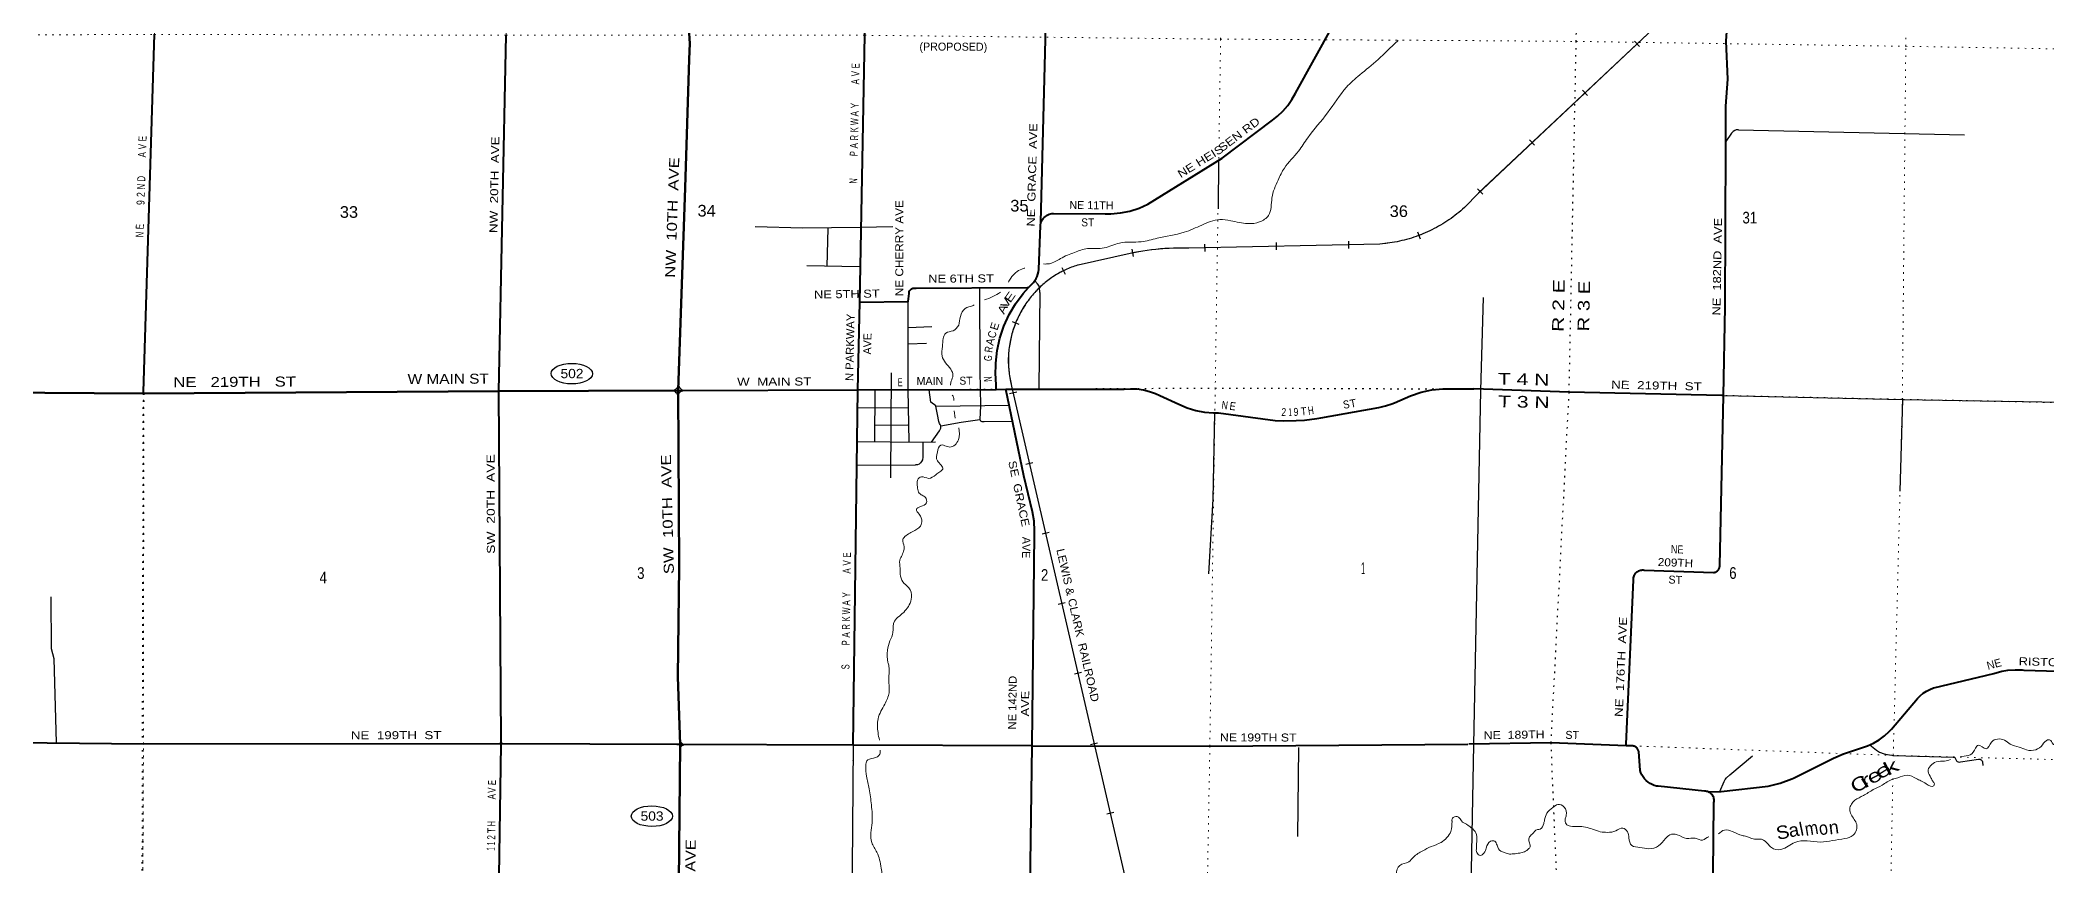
# Model space of a CAD drawing. Header units: feet. Extents: x -481249 to -254670, y -730376 to -544252.
# Drawn here: x -404811 to -374718, y -632986 to -620592 of the extents above; entities that cross this region are included whole.
import ezdxf
from ezdxf.enums import TextEntityAlignment as Align

# ---------------------------------------------------------------- set-up
doc = ezdxf.new("R2010")
doc.units = ezdxf.units.FT
doc.header["$LTSCALE"] = 70
doc.linetypes.add('DOTTED', pattern=[1.5, 0.3, -1.2])
for name, color, linetype, lineweight in [('17', 7, 'Continuous', 25), ('23', 7, 'Continuous', 70), ('24', 7, 'Continuous', 25), ('25', 7, 'Continuous', 25), ('26', 7, 'Continuous', 40), ('27', 7, 'Continuous', 13), ('29', 7, 'Continuous', 25), ('34', 7, 'Continuous', 25), ('39', 7, 'Continuous', 13), ('41', 7, 'Continuous', 13), ('53', 7, 'DOTTED', 40), ('6', 7, 'DOTTED', 25), ('7', 7, 'DOTTED', 13)]:
    doc.layers.add(name, color=color, linetype=linetype, lineweight=lineweight)

msp = doc.modelspace()

# ---------------------------------------------------------------- linework, layer by layer
at = {"layer": '17'}
for centre in [(-396837.86, -625597.84), (-395637.24, -632239.4)]:
    msp.add_ellipse(centre, major_axis=(-309.24, 1), ratio=0.500121, dxfattribs=at)
at = {"layer": '23'}
for p, q in [((-403262.85, -625893.57), (-408608.45, -625868.08)), ((-397931.6, -625862.64), (-395243.78, -625852.42)), ((-395212.66, -631163.59), (-395249.64, -630150.64))]:
    msp.add_line(p, q, dxfattribs=at)
for points in [[(-395243.78, -625852.42), (-395243.82, -625845.29), (-395136.66, -622810.65), (-395079.29, -620875.52), (-395068.23, -620644.01), (-395081.43, -620412.62), (-395118.74, -620183.88), (-395139.73, -620096.02), (-395292.01, -619221.22)], [(-403262.85, -625893.57), (-403258.97, -625893.59), (-397931.6, -625862.64)], [(-395249.64, -630150.64), (-395228.68, -628494), (-395243.78, -625852.42)], [(-395238.13, -633749.66), (-395212.68, -631165.68), (-395212.66, -631163.59)]]:
    msp.add_lwpolyline(points, dxfattribs=at)
at = {"layer": '24'}
for points in [[(-395240.66, -625755.81), (-395244.81, -625779.68), (-395251.04, -625794.74), (-395257.78, -625809.27), (-395268.68, -625821.73), (-395282.16, -625834.7), (-395300.12, -625845.02), (-395322.17, -625849.74), (-395351.56, -625852.83)], [(-395243.22, -625950.33), (-395247.37, -625926.46), (-395253.6, -625911.4), (-395260.34, -625896.87), (-395271.24, -625884.41), (-395284.72, -625871.44), (-395300.8, -625861.05), (-395322.81, -625854.66), (-395351.56, -625852.83)]]:
    msp.add_lwpolyline(points, dxfattribs=at)
at = {"layer": '25'}
for points in [[(-395243.22, -625950.33), (-395238.17, -625926.59), (-395232.99, -625906.87), (-395230.39, -625895.45), (-395225.72, -625886.1), (-395213.43, -625872.84), (-395197.35, -625862.45), (-395173.48, -625854.67), (-395151.18, -625852.07)], [(-395240.66, -625755.81), (-395237.14, -625776.06), (-395230.91, -625791.12), (-395224.17, -625805.65), (-395213.27, -625818.11), (-395199.79, -625831.08), (-395183.71, -625841.47), (-395151.18, -625852.07)], [(-395215.23, -631093.01), (-395210.98, -631109.4), (-395205.9, -631120.83), (-395201.14, -631130.03), (-395193.85, -631138.29), (-395182.74, -631148.77), (-395169.41, -631156.7), (-395156.41, -631160.83), (-395137.97, -631163.91)], [(-395213.11, -631229.44), (-395208.76, -631213.85), (-395202.1, -631200.83), (-395193.85, -631189.4), (-395182.42, -631179.24), (-395170.37, -631171.63), (-395155.77, -631166.86), (-395137.97, -631163.91)]]:
    msp.add_lwpolyline(points, dxfattribs=at)
at = {"layer": '26'}
for p, q in [((-397931.6, -625862.64), (-397823.9, -620519.35)), ((-392550.45, -625842.19), (-392519.96, -624526.57)), ((-390472.02, -625833.64), (-390331.06, -625833.06)), ((-389932.47, -631182.03), (-392619.66, -631174.64)), ((-390022.05, -637239.8), (-389932.47, -631182.03))]:
    msp.add_line(p, q, dxfattribs=at)
for points in [[(-389806.12, -623327.08), (-389806, -623322.63), (-389718.06, -619998.48), (-389718.97, -617908.87)], [(-392519.96, -624526.57), (-392443.37, -620518.97), (-392422.44, -619221.28)], [(-379565.67, -625928.05), (-379542.21, -624594.48), (-379533.34, -622174), (-379531.62, -621581.44), (-379501.68, -621177.66), (-379526.06, -620609.23), (-379475.73, -619890.08), (-379477.34, -619865.08), (-379474.04, -619840.08), (-379470.59, -619816.76), (-379460.08, -619775.91), (-379445.36, -619736.38), (-379426.59, -619698.61), (-379403.97, -619663.01), (-379252.6, -619478.2), (-379231.62, -619451.23), (-379199.98, -619402.71), (-379173.59, -619351.15), (-379154.38, -619301.38)], [(-389806.12, -623327.08), (-389799.48, -623322.63), (-389791.54, -623305.04), (-389780.54, -623286.19), (-389767.62, -623268.6), (-389752.93, -623252.45), (-389736.63, -623237.93), (-389718.91, -623225.19), (-389699.95, -623214.37), (-389679.97, -623205.59), (-389659.17, -623198.95), (-389637.8, -623194.52), (-389616.08, -623192.35), (-388838.14, -623201.48), (-388752.35, -623200.23), (-388608.88, -623186.11), (-388467.67, -623157.08), (-388330.27, -623113.44), (-388198.19, -623055.68), (-387087.33, -622364.35), (-386330.67, -621791.55), (-386257.13, -621735.11), (-386175.71, -621659.18), (-386102.68, -621575.16), (-386038.82, -621483.96), (-385984.85, -621386.59), (-384891.76, -619405.9)], [(-403262.85, -625893.57), (-403262.12, -625869.72), (-403097.53, -620505.04)], [(-389987.85, -624306.22), (-389941.04, -624255.12), (-389916.43, -624229.55), (-389894.62, -624201.54), (-389875.86, -624171.41), (-389860.36, -624139.49), (-389848.27, -624106.11), (-389839.74, -624071.66), (-389834.86, -624036.51), (-389834.62, -624033.54), (-389807.96, -623372.63), (-389806.12, -623327.08)], [(-392519.96, -624526.57), (-391792.7, -624513.94), (-391780.98, -624393.75), (-391780.99, -624393.59), (-391781.14, -624385.95), (-391780.5, -624378.34), (-391779.06, -624370.84), (-391776.85, -624363.52), (-391773.89, -624356.48), (-391770.2, -624349.79), (-391765.84, -624343.52), (-391760.85, -624337.74), (-391755.28, -624332.52), (-391749.19, -624327.9), (-391742.65, -624323.95), (-391735.74, -624320.7), (-391728.52, -624318.2), (-391723.26, -624316.97), (-391698.56, -624316), (-391673.26, -624315.86), (-390011.65, -624306.35), (-389987.85, -624306.22)], [(-390472.02, -625833.64), (-390473.22, -625808.64), (-390481.51, -625636.46), (-390481.87, -625628.73), (-390480.24, -625438.79), (-390458.77, -625250.05), (-390417.68, -625064.59), (-390357.44, -624884.45), (-390278.69, -624711.58), (-390182.31, -624547.9), (-390069.35, -624395.19), (-389987.85, -624306.22)], [(-397897.06, -631152.16), (-397896.94, -631118.16), (-397931.6, -625862.64)], [(-395243.78, -625852.42), (-392550.45, -625842.19), (-390472.02, -625833.64)], [(-392619.66, -631174.79), (-392619.66, -631174.64), (-392550.45, -625842.19)], [(-390331.06, -625833.06), (-388555.36, -625830.08), (-388459.17, -625823.41), (-388362.82, -625826.83), (-388267.35, -625840.3), (-388173.81, -625863.68), (-388083.22, -625896.71), (-388018.09, -625927.46), (-387734.86, -626056.99), (-387610.79, -626109.94), (-387481.86, -626149.63), (-387349.5, -626175.62), (-387215.14, -626187.64), (-387142.39, -626188.27), (-386288.28, -626301.72), (-386163.31, -626307.48), (-385975.39, -626302.35), (-385852.75, -626294.96), (-385664.15, -626270.27), (-385608.19, -626260.98), (-384738.4, -626103.73), (-384637.19, -626082.03), (-384538.79, -626049.87), (-384502.87, -626035.19), (-384260.44, -625929.93), (-384102.62, -625878.15), (-383940.25, -625843.15), (-383775.11, -625825.32), (-383753.04, -625824.26), (-383312.29, -625827.66)], [(-389932.47, -631182.03), (-389932.31, -631171.34), (-389898.77, -628005.4), (-389898.51, -627980.4), (-389898.56, -627955.4), (-389906.25, -627813.17), (-389929.3, -627669.26), (-390057.45, -627132.74), (-390331.06, -625833.06)], [(-379565.67, -625928.05), (-379594.3, -625927.41), (-381882.1, -625876.38), (-383312.29, -625827.66)], [(-381029.15, -631182.4), (-381028.05, -631158.11), (-380916.4, -628693.59), (-380916.68, -628689.36), (-380916.67, -628674.79), (-380915.13, -628660.3), (-380912.08, -628646.06), (-380907.57, -628632.21), (-380901.62, -628618.9), (-380894.33, -628606.29), (-380885.75, -628594.52), (-380875.99, -628583.7), (-380865.15, -628573.96), (-380853.36, -628565.41), (-380840.73, -628558.14), (-380827.41, -628552.23), (-380813.55, -628547.74), (-380799.3, -628544.73), (-380784.81, -628543.22), (-380770.24, -628543.24), (-380755.75, -628544.78), (-379719.08, -628583.91), (-379717.88, -628583.8), (-379706.95, -628582.13), (-379696.26, -628579.34), (-379685.92, -628575.44), (-379676.04, -628570.48), (-379666.73, -628564.52), (-379658.1, -628557.61), (-379650.24, -628549.84), (-379643.24, -628541.3), (-379637.16, -628532.06), (-379632.09, -628522.25), (-379628.06, -628511.95), (-379625.14, -628501.3), (-379623.35, -628490.39), (-379622.7, -628479.36), (-379565.67, -625928.27), (-379565.67, -625928.05)], [(-379797, -631873.95), (-379600.96, -631867.99), (-378899.85, -631786.93), (-378717.54, -631742.7), (-378540.86, -631679.67), (-378518.2, -631670.04), (-377917.32, -631368.47), (-377769.01, -631305.72), (-377409.45, -631182.82), (-377319.41, -631142.86), (-377234.04, -631093.71), (-377154.28, -631035.9), (-377080.99, -630970.07), (-377047.95, -630935.39), (-376656.41, -630472.99), (-376615.75, -630431.76), (-376571.01, -630395), (-376522.67, -630363.13), (-376471.26, -630336.48), (-376417.34, -630315.35), (-376413.4, -630314.06), (-375513.46, -630096.21), (-375394, -630065.55), (-375303.33, -630048.16), (-375195.65, -630040.85), (-375087.79, -630044.85), (-375061.46, -630047.55), (-373707.36, -630090.37)], [(-397897.06, -631152.16), (-397921.78, -631152.18), (-403261.66, -631157.07), (-408556.19, -631103.91)], [(-397938.72, -633819.17), (-397938.33, -633794.17), (-397897.31, -631168.16), (-397897.06, -631152.16)], [(-395262.45, -631163.38), (-397871.78, -631152.27), (-397897.06, -631152.16)], [(-392619.66, -631174.64), (-395212.66, -631163.59), (-395262.45, -631163.38)], [(-389932.47, -631182.03), (-387269.72, -631189.36), (-383400.31, -631160.02)], [(-381029.15, -631182.4), (-382152.77, -631139.41), (-383386.3, -631160.74)], [(-379797, -631873.95), (-379806.49, -631870.47), (-379820.78, -631866.87), (-379835.36, -631864.78), (-379850.08, -631864.23), (-380548.84, -631791.49), (-380571.23, -631787.08), (-380605.28, -631777.27), (-380638.13, -631763.96), (-380669.4, -631747.28), (-380698.76, -631727.43), (-380725.88, -631704.61), (-380750.47, -631679.09), (-380772.26, -631651.14), (-380791, -631621.06), (-380806.5, -631589.19), (-380818.58, -631555.87), (-380839.37, -631267.09), (-380841.43, -631259.22), (-380845.14, -631248.94), (-380849.91, -631239.1), (-380855.68, -631229.81), (-380862.39, -631221.18), (-380869.96, -631213.29), (-380878.32, -631206.24), (-380887.37, -631200.1), (-380897.01, -631194.95), (-380907.14, -631190.83), (-380917.64, -631187.78), (-380928.41, -631185.86), (-380939.31, -631185.07), (-380950.24, -631185.42), (-381029.15, -631182.4)], [(-379741.93, -635236.7), (-379711.38, -632038.84), (-379709.89, -632032.15), (-379707.81, -632017.57), (-379707.26, -632002.85), (-379708.25, -631988.15), (-379710.77, -631973.64), (-379714.79, -631959.47), (-379720.28, -631945.79), (-379727.16, -631932.77), (-379735.37, -631920.54), (-379744.81, -631909.23), (-379755.38, -631898.97), (-379766.96, -631889.87), (-379779.44, -631882.03), (-379792.66, -631875.54), (-379797, -631873.95)]]:
    msp.add_lwpolyline(points, dxfattribs=at)
at = {"layer": '29'}
for p, q in [((-379344.61, -621938.79), (-375953.34, -622011.69)), ((-387140.02, -622399.93), (-387146.79, -623123.98)), ((-393007.63, -623985.2), (-392992.27, -623419.06)), ((-392513.62, -623398.06), (-392024.86, -623390.5)), ((-392523.83, -623992.48), (-393314.8, -623981.49)), ((-389817.65, -624380.96), (-389835.47, -625816.96)), ((-391792.81, -624903.75), (-391436.73, -624890.9)), ((-391792.89, -625147.78), (-391519.61, -625141.53)), ((-392048.87, -625583.18), (-392057.9, -627163.38)), ((-392292.28, -625840.4), (-392296.72, -626617.43)), ((-392544.66, -626111.61), (-391799.34, -626105.08)), ((-391379.01, -626086.24), (-390281.88, -626068.75)), ((-376885.61, -625987.83), (-376922.55, -627359.17)), ((-392296.62, -626369.99), (-391801.33, -626366.22)), ((-391443.73, -626624.69), (-391326.07, -626455.62)), ((-390655.06, -626318.14), (-390230.38, -626309.21)), ((-392565.27, -626972.52), (-391683.24, -626968.73)), ((-392619.66, -631174.79), (-392639.83, -633751.47)), ((-385941.73, -631210.29), (-385957.71, -632546.99))]:
    msp.add_line(p, q, dxfattribs=at)
for points in [[(-379344.61, -621938.79), (-379375.31, -621940.43), (-379399.76, -621948.94), (-379421.02, -621961.7), (-379447.6, -621988.29), (-379533.71, -622112.74)], [(-394089.92, -623388.32), (-393373.62, -623411.01), (-392513.62, -623398.06)], [(-390723.89, -624306.68), (-390720.25, -625562.59), (-390707.99, -626079.37), (-390718.67, -626283.86)], [(-389817.65, -624380.96), (-389823.72, -624302.49), (-389835.59, -624272.26), (-389852.86, -624248.5), (-389894.95, -624203.15)], [(-391781, -626620.04), (-391793.09, -625836.03), (-391792.7, -624513.94)], [(-383172.58, -624453.52), (-383212.08, -625851.61), (-383313.97, -631166.7), (-383433.41, -637349.49)], [(-391379.3, -626082.92), (-391453.4, -626023.61), (-391478.2, -625840.19)], [(-391303.73, -626381.98), (-391315.97, -626361.03), (-391324.33, -626344.29), (-391329.46, -626330.26), (-391332.96, -626316.22), (-391355.63, -626210.41), (-391379.01, -626086.24)], [(-387201.96, -626183.74), (-387224.19, -627479.66), (-387290.78, -628602.75)], [(-379569.11, -625927.97), (-376885.61, -625987.83), (-374195.51, -626031.31), (-374231.96, -627444.04), (-374238.89, -627712.62)], [(-391326.07, -626455.62), (-391315.15, -626437.15), (-391309.76, -626426.35), (-391305.98, -626415.02), (-391303.82, -626404.22), (-391303.73, -626381.98)], [(-391303.73, -626381.98), (-390996.71, -626325.4), (-390718.67, -626283.86)], [(-390718.67, -626283.86), (-390715.15, -626295.69), (-390709.21, -626303.79), (-390700.04, -626311.35), (-390691.41, -626315.13), (-390684.39, -626317.29), (-390671.44, -626318.37), (-390655.06, -626318.14)], [(-392560.55, -626617.38), (-391576.34, -626626.52), (-391385.36, -626620.51)], [(-391576.34, -626626.52), (-391576.05, -626853.39), (-391581.44, -626890.1), (-391593.31, -626917.09), (-391608.42, -626938.68), (-391631.08, -626954.88), (-391653.75, -626964.6), (-391683.24, -626968.73)], [(-404564.4, -631133.89), (-404598.21, -629879.03), (-404641.74, -629726.95), (-404643.87, -628945.27)], [(-379621.87, -631868.63), (-379557.55, -631716.93), (-379541.34, -631687.39), (-379523.53, -631665.87), (-379470.38, -631619.07), (-379132.29, -631331.87)], [(-377372.3, -631166.39), (-377274.63, -631250.21), (-377225.73, -631280), (-377159.81, -631303.4), (-377108.78, -631316.17), (-377015.22, -631326.8), (-376124.27, -631352.33), (-376106.74, -631354.99), (-376098.76, -631360.84), (-376073.24, -631407.65), (-376062.08, -631418.81), (-376049.85, -631424.67), (-376033.38, -631428.39), (-376011.58, -631424.67), (-375743.65, -631384.24), (-375717.61, -631384.78), (-375701.13, -631394.88), (-375687.84, -631408.18), (-375681.99, -631424.67), (-375679.86, -631479.98)]]:
    msp.add_lwpolyline(points, dxfattribs=at)
at = {"layer": '34', "lineweight": 13}
for p, q in [((-380617.06, -620415.49), (-383239.64, -622882.8)), ((-383255.71, -622901.62), (-383429.98, -623082.96)), ((-388466.77, -623793.46), (-389245.35, -623967.72)), ((-384719.68, -623651.19), (-387584.61, -623712.9)), ((-390243.39, -625783.97), (-388489.91, -633385.04))]:
    msp.add_line(p, q, dxfattribs=at)
at = {"layer": '34'}
for p, q in [((-380903.28, -620607.73), (-380827.49, -620688.29)), ((-381682.43, -621344.33), (-381606.64, -621424.89)), ((-382475.04, -622086.43), (-382399.25, -622166.99)), ((-383254.18, -622823.03), (-383178.39, -622903.59)), ((-384154.64, -623469.19), (-384115.12, -623572.5)), ((-388440.13, -623730.68), (-388417.79, -623839.01)), ((-387349.15, -623654.32), (-387346.77, -623764.9)), ((-386277.24, -623628.62), (-386274.86, -623739.2)), ((-385191.65, -623607.84), (-385189.27, -623718.43)), ((-389488.48, -624003.68), (-389440.17, -624103.18)), ((-390234.71, -624813.66), (-390132.13, -624855.05)), ((-390272.01, -625897.9), (-390164.23, -625873.03)), ((-390030.49, -626956.48), (-389922.71, -626931.62)), ((-389786.93, -628000.67), (-389679.15, -627975.81)), ((-389545.4, -629059.26), (-389437.62, -629034.39)), ((-389301.84, -630103.44), (-389194.06, -630078.58)), ((-389060.32, -631162.03), (-388952.54, -631137.17)), ((-388816.76, -632206.22), (-388708.98, -632181.35))]:
    msp.add_line(p, q, dxfattribs=at)
for points in [[(-380616.31, -620416.29), (-383264.16, -622912.33)], [(-383264.16, -622911.99), (-383429.21, -623083.74), (-383451.77, -623104.67), (-383479.45, -623129.33), (-383507.39, -623153.58), (-383535.77, -623177.44), (-383564.64, -623200.48), (-383593.95, -623223.35), (-383623.52, -623245.6), (-383653.56, -623267.25), (-383683.86, -623288.28), (-383714.61, -623308.91), (-383745.62, -623329.14), (-383777.11, -623348.56), (-383808.83, -623367.57), (-383841.04, -623385.98), (-383873.49, -623403.98), (-383906.21, -623421.16), (-383939.17, -623437.92), (-383972.4, -623454.06), (-384006.1, -623469.61), (-384039.84, -623484.52), (-384074.04, -623499.04), (-384108.31, -623512.71), (-384143.03, -623526), (-384177.82, -623538.44), (-384212.84, -623550.46), (-384247.92, -623561.86), (-384283.47, -623572.66), (-384319.08, -623582.6), (-384354.73, -623592.13), (-384390.84, -623601.05), (-384426.79, -623609.32), (-384463.02, -623616.98), (-384499.5, -623623.8), (-384535.81, -623630.19), (-384572.38, -623635.96), (-384609.22, -623640.89), (-384645.89, -623645.39), (-384682.61, -623649.26), (-384719.62, -623652.29), (-387584.61, -623714), (-387618.74, -623713.08), (-387684.62, -623712.45), (-387750.19, -623713.29), (-387815.6, -623714.87), (-387881.51, -623717.7), (-387946.84, -623721.56), (-388012.27, -623726.61), (-388077.77, -623733.19), (-388142.76, -623740.45), (-388207.86, -623748.88), (-388273.03, -623758.86), (-388337.67, -623769.5), (-388402.08, -623781.24), (-388466.54, -623794.54), (-389245.08, -623968.79), (-389255.47, -623971.79), (-389278.21, -623978.78), (-389300.94, -623986.14), (-389323.55, -623993.79), (-389345.95, -624002.01), (-389368.25, -624010.51), (-389390.43, -624019.51), (-389412.49, -624028.78), (-389434.24, -624038.52), (-389455.9, -624048.55), (-389477.33, -624058.95), (-389498.64, -624069.85), (-389519.67, -624081.01), (-389540.67, -624092.56), (-389561.26, -624104.48), (-389581.85, -624116.79), (-389602.02, -624129.46), (-389622.09, -624142.43), (-389641.85, -624155.67), (-389661.5, -624169.38), (-389680.75, -624183.47), (-389699.79, -624197.74), (-389718.72, -624212.5), (-389737.25, -624227.43), (-389755.56, -624242.74), (-389773.58, -624258.51), (-389791.3, -624274.38), (-389808.8, -624290.63), (-389826, -624307.33), (-389842.9, -624324.13), (-389859.5, -624341.21), (-389875.8, -624358.77), (-389878.02, -624361.04), (-389895.96, -624380.43), (-389913.65, -624400.24), (-389930.99, -624420.1), (-389947.9, -624440.49), (-389964.44, -624461.08), (-389980.75, -624481.94), (-389996.54, -624502.96), (-390012.03, -624524.55), (-390027.2, -624546.19), (-390041.81, -624568.17), (-390056.24, -624590.25)], [(-390056.24, -624590.25), (-390070.22, -624612.83), (-390083.72, -624635.46), (-390096.85, -624658.3), (-390109.72, -624681.53), (-390121.93, -624704.92), (-390133.95, -624728.41), (-390145.43, -624752.22), (-390156.67, -624776.28), (-390167.29, -624800.34), (-390177.5, -624824.78), (-390187.39, -624849.27), (-390196.9, -624873.98), (-390205.74, -624898.83), (-390214.38, -624923.94), (-390222.52, -624949.08), (-390230.15, -624974.39), (-390237.31, -624999.74), (-390244.1, -625025.31), (-390250.55, -625050.93), (-390256.34, -625076.71), (-390261.8, -625102.56), (-390266.75, -625128.58), (-390271.35, -625154.67), (-390275.34, -625180.76), (-390279, -625206.91), (-390282.18, -625233.1), (-390284.84, -625259.47), (-390287.06, -625285.72), (-390288.92, -625312.18), (-390290.18, -625338.5), (-390291.08, -625365.04), (-390291.4, -625391.41), (-390291.38, -625417.86), (-390290.92, -625444.19), (-390289.94, -625470.7), (-390288.38, -625497.06), (-390286.52, -625523.34), (-390284.16, -625549.8), (-390281.38, -625576), (-390278.13, -625602.23), (-390274.25, -625628.45), (-390270.13, -625654.46), (-390265.52, -625680.5), (-390260.29, -625706.52), (-390254.81, -625732.32), (-390248.88, -625758.01), (-390242.32, -625783.71), (-388488.83, -633384.81)]]:
    msp.add_lwpolyline(points, dxfattribs=at)
at = {"layer": '34', "lineweight": 13}
for centre, radius, start, end in [((-384880.88, -621537.59), 2119.74, 274.36147, 313.19423), ((-387685.93, -627473.71), 3762.17, 88.45683, 101.97889), ((-388867.92, -625283.8), 1369.13, 106.00199, 137.45345), ((-388776.98, -625401.01), 1515.59, 136.51371, 194.63611)]:
    msp.add_arc(centre, radius, start, end, dxfattribs=at)
at = {"layer": '39'}
msp.add_line((-391088.26, -626268.36), (-391103.11, -626157.14), dxfattribs=at)
for points in [[(-389762.48, -623951.85), (-389676.55, -623948.04), (-389509.5, -623870.95), (-389299.76, -623777.13), (-389105.23, -623721), (-388853.87, -623710.88), (-388624.67, -623637.76), (-388300.71, -623617.88), (-388062.1, -623565.16), (-387653.65, -623475.63), (-387391.25, -623367.4), (-387121.62, -623285.52), (-386957.46, -623302.77), (-386701.68, -623345.03), (-386524.19, -623320.52), (-386390.63, -623222.27), (-386338.42, -622960.71), (-386245.83, -622692.39), (-386151.94, -622512.52), (-385941.29, -622257.98), (-385802.58, -622057.43), (-385503.89, -621683.12), (-385223.02, -621300.2), (-385022.48, -621113.66), (-384748.35, -620885.25), (-384574.52, -620717.96), (-384446.36, -620599.45)], [(-390291.41, -624227.13), (-390253.53, -624162.84), (-390090.71, -624027.35), (-390044.03, -624012.86)], [(-390650.21, -624491.42), (-390523.18, -624441.63), (-390410.34, -624377.1)], [(-391036.4, -624869.42), (-391010.38, -624741.65), (-390938.34, -624619.36), (-390830.65, -624578.57), (-390805.18, -624565.81)], [(-391160.71, -625769.5), (-391148.6, -625711.78), (-391121.81, -625624.22), (-391155.16, -625532.74), (-391285.62, -625333.71), (-391279.24, -625191.25), (-391267.52, -625071.07), (-391228.88, -624989.91), (-391121.31, -624953.13), (-391036.4, -624869.42)], [(-391110.93, -626002.04), (-391111.85, -625954.05), (-391133.98, -625922.32)], [(-392225.51, -631097.02), (-392246.32, -630985.53), (-392245.93, -630776.58), (-392142.79, -630556.81), (-392081.31, -630385.96), (-392082.83, -630239.24), (-392083.64, -630134.73), (-392083.1, -629986.06), (-392097.49, -629931.35), (-392105.99, -629750.25), (-392067.45, -629606.8), (-392021.43, -629481.67), (-392000.15, -629311.56), (-391925.57, -629237.57), (-391777.82, -629069.45), (-391744.15, -628953.98), (-391782.04, -628814.14), (-391852.3, -628747.62), (-391909.23, -628639.32), (-391915.56, -628518.56), (-391917.89, -628397.93), (-391885.39, -628320.6), (-391858.97, -628245.08), (-391853.48, -628197.04), (-391874.17, -628085.87), (-391826.24, -628029.12), (-391676.87, -627939.41), (-391623.53, -627902.93), (-391588.84, -627819.63), (-391627.59, -627707.9), (-391669.58, -627636.24), (-391607.97, -627591.98), (-391519.9, -627536.5), (-391535.5, -627455.63), (-391584.74, -627423.94), (-391637.49, -627376.05), (-391655.16, -627297.13), (-391654.08, -627196.7), (-391594.23, -627144.35), (-391490.58, -627169.73), (-391378.43, -627115.01), (-391316.82, -627070.75), (-391275.4, -627029.87), (-391355.92, -626904.75), (-391356.05, -626778.16), (-391304.51, -626669.28), (-391168.87, -626699.7), (-391040.96, -626589.22), (-391031.89, -626413.36)], [(-376018.01, -631350.97), (-375993.01, -631344.09), (-375866.46, -631319.86), (-375788.16, -631217.34), (-375750.01, -631173.11), (-375629.44, -631231.24), (-375547.12, -631126.7), (-375460.75, -631082.43), (-375352.26, -631098.39), (-375267.85, -631160.57), (-375131.21, -631204.62), (-375022.71, -631244.69), (-374886.09, -631242.54), (-374783.67, -631168.11), (-374707.36, -631095.72), (-374659.14, -631103.71), (-374641.04, -631137.84), (-374516.46, -631183.91), (-374381.87, -631153.65), (-374253.29, -631173.6), (-374120.66, -631233.73), (-373986.03, -631279.79), (-373859.43, -631343.94), (-373704.73, -631371.91), (-373618.31, -631438.11), (-373554.01, -631462.15), (-373517.87, -631401.85), (-373499.83, -631321.49), (-373461.7, -631247.13), (-373381.37, -631170.71), (-373294.98, -631184.69), (-373278.87, -631256.98), (-373266.79, -631301.16), (-373234.64, -631323.23), (-373152.27, -631311.09), (-373100.06, -631260.82), (-373011.65, -631290.86), (-372929.3, -631262.66), (-372879.14, -631124.01), (-372839.02, -631005.45), (-372750.68, -630872.79), (-372692.44, -630826.53), (-372551.83, -630784.21), (-372427.29, -630757.97), (-372340.91, -630725.74), (-372174.19, -630681.38), (-372001.36, -630793.69), (-371856.68, -630853.81), (-371707.99, -630887.81), (-371553.33, -630817.35), (-371326.3, -630849.25), (-371239.87, -630943.58), (-371165.47, -631062.01), (-371056.91, -631226.62), (-370978.54, -631266.71), (-370839.94, -631206.31), (-370689.37, -630989.22), (-370550.85, -630786.2), (-370402.28, -630585.18), (-370277.83, -630352.05), (-370175.47, -630153.09), (-370036.98, -629869.72), (-369920.59, -629594.41), (-369759.96, -629421.5), (-369643.47, -629349.07), (-369526.94, -629363.02), (-369416.45, -629348.84), (-369297.97, -629242.26), (-369272.8, -629203.05)], [(-393859.13, -636907.93), (-393899.11, -636742.02), (-393857.07, -636681.06), (-393722.23, -636410.06), (-393583.32, -636334.09), (-393415.22, -636222.87), (-393242.52, -636158.02), (-393141.13, -635930.16), (-393118.03, -635766.13), (-393019.82, -635576.35), (-392967.04, -635427.33), (-392827.96, -635214.73), (-392677.87, -634970.33), (-392608.74, -634811.78), (-392514.74, -634366.69), (-392509.45, -634194.06), (-392570.4, -633955.03), (-392588.97, -633709.31), (-392396.46, -633522.52), (-392239.38, -633312.5), (-392192.16, -633213.53), (-392198.23, -633018.44), (-392263.25, -632781.29), (-392341.08, -632634.16), (-392333.98, -632337.01), (-392345.91, -632071.41), (-392378.59, -631827.25), (-392417.07, -631641.18), (-392428.13, -631478.08), (-392414, -631410.21), (-392314.32, -631369.16), (-392218.05, -631307.91), (-392214.3, -631247.41)], [(-379642.94, -632505.35), (-379550.45, -632448.45), (-379435.93, -632468.42), (-379281.21, -632530.53), (-379259.1, -632534.53), (-379102.38, -632582.58), (-378999.92, -632586.49), (-378893.4, -632664.72), (-378849.18, -632710.88), (-378706.52, -632738.86), (-378596.05, -632690.54), (-378495.63, -632632.18), (-378310.81, -632611.91), (-378115.93, -632627.78), (-377933.12, -632605.5), (-377748.3, -632575.18), (-377623.77, -632524.84), (-377573.58, -632446.45), (-377569.6, -632364.09), (-377607.81, -632287.8), (-377654.05, -632213.53), (-377672.17, -632137.21), (-377650.11, -632058.85), (-377597.9, -632000.55), (-377469.36, -631930.11), (-377322.74, -631841.58), (-377190.18, -631775.16), (-377033.52, -631684.61), (-376951.16, -631662.43), (-376814.57, -631624.13), (-376677.93, -631674.21), (-376529.22, -631752.4), (-376414.7, -631784.42), (-376404.66, -631754.28), (-376428.79, -631714.13), (-376456.94, -631661.93), (-376499.18, -631567.57), (-376378.71, -631424.83), (-376252.14, -631412.65), (-376164.97, -631390.45)], [(-383637.05, -632317.17), (-383638.99, -632308.68), (-383621.46, -632261.01), (-383542.9, -632253.45), (-383496.47, -632311.18), (-383421.12, -632361.71)], [(-383421.12, -632361.71), (-383271.13, -632514.48), (-383271.06, -632653.08), (-383273.04, -632717.36), (-383266.98, -632783.64), (-383212.72, -632827.78), (-383160.5, -632793.58), (-383124.37, -632717.21), (-383060.13, -632614.7), (-382995.84, -632614.64), (-382963.67, -632676.87), (-382905.37, -632765.2), (-382855.13, -632785.23), (-382792.84, -632805.26), (-382716.5, -632805.18), (-382622.08, -632793.03), (-382553.78, -632774.89), (-382485.5, -632726.61), (-382465.43, -632690.43), (-382481.53, -632624.16), (-382483.57, -632565.91), (-382435.38, -632507.61), (-382359.07, -632441.25), (-382314.87, -632433.17), (-382262.68, -632348.75), (-382250.65, -632300.53), (-382216.55, -632194.03), (-382126.18, -632111.59), (-382051.87, -632063.3), (-381957.43, -632103.38), (-381925.23, -632225.88), (-381939.26, -632280.13), (-381939.24, -632320.3), (-381927.17, -632356.45), (-381860.86, -632388.52), (-381748.35, -632394.43), (-381637.85, -632402.35), (-381529.35, -632436.39), (-381414.81, -632472.43), (-381308.33, -632482.37), (-381181.77, -632460.14), (-381075.32, -632419.86), (-381006.98, -632472.02), (-380986.85, -632566.41), (-380940.58, -632680.86), (-380820.03, -632708.86), (-380687.42, -632728.81), (-380540.79, -632684.47), (-380436.37, -632573.89), (-380370.1, -632519.58), (-380263.62, -632517.47), (-380120.96, -632573.57), (-379990.37, -632571.43), (-379879.86, -632599.44), (-379791.49, -632551.14), (-379788.88, -632550.48)], [(-387940.85, -634223.84), (-387924.71, -634208.66), (-387773.61, -634193.35), (-387644.27, -634167.31), (-387517.17, -633952.32), (-387413.67, -633917.42), (-387275.47, -633929.84), (-387108.28, -633979.34), (-386951.4, -634102.85), (-386773.07, -634116.54), (-386534.45, -634194.42), (-386244.65, -634306.07), (-385910.93, -634360.85), (-385761.59, -634337.45), (-385656.56, -634121.76), (-385531.92, -633987.07), (-385393.36, -633856.83), (-385324.5, -633772.62), (-385299.91, -633691.01), (-385228.08, -633641.05), (-385148.93, -633679.72), (-385046.42, -633676.94), (-384953.48, -633593.48), (-384802.99, -633598.25), (-384723.54, -633496.28), (-384573.19, -633374.46), (-384446.67, -633243.85), (-384470.76, -633112.48), (-384422.43, -632977.38), (-384286.21, -632923.43), (-384215.78, -632853.32), (-384078.33, -632759.22), (-383951.89, -632696.92), (-383803.33, -632633.31), (-383657.64, -632467.13), (-383637.33, -632318.2)]]:
    msp.add_spline(points, degree=3, dxfattribs=at)
at = {"layer": '53'}
msp.add_line((-403262.89, -625894.72), (-403286.79, -636492.92), dxfattribs=at)
at = {"layer": '6'}
for points in [[(-382121.38, -637371.12), (-382112, -636494.53), (-382043, -633780.72), (-382152.77, -631139.41), (-381882.1, -625876.38), (-381776.17, -620611.5), (-381736.23, -617972.82)], [(-415261.88, -625847.29), (-413812.66, -625882.08), (-408682.62, -625862.94), (-403262.89, -625894.72), (-397931.6, -625862.64), (-392550.45, -625842.19), (-387189.12, -625813.07), (-383312.3, -625828.5)], [(-379569.3, -625927.97), (-381882.1, -625876.38), (-383312.3, -625828.5)], [(-351375.47, -626552.5), (-355818.8, -626426.51), (-361028.24, -626327.33), (-366312.03, -626194.07), (-371601.84, -626088.94), (-376885.61, -625987.83), (-379569.3, -625927.97)]]:
    msp.add_lwpolyline(points, dxfattribs=at)
at = {"layer": '7'}
for points in [[(-377023.86, -631442.49), (-377021.64, -631327.05), (-376885.61, -625987.83), (-376833.94, -620684.84), (-376742.07, -615413.95), (-376612.02, -610161.11), (-376610.99, -606455.45)], [(-386960.36, -609961.41), (-386960.78, -609991.18), (-387011.43, -615308.15), (-387108.83, -620577.41), (-387132.56, -622124.5)], [(-392643.5, -634342.31), (-392619.66, -631174.64), (-392550.45, -625842.19), (-392443.37, -620518.97), (-392353.41, -615295.68), (-392331.58, -613119.49)], [(-403306, -637012.99), (-403286.79, -636492.92), (-403261.66, -631157.07), (-403262.89, -625894.72), (-403097.53, -620505.04), (-402974.88, -615328.99), (-402972.32, -615128.95)], [(-397720.16, -616289.73), (-397823.9, -620519.35), (-397931.6, -625862.64), (-397897.06, -631152.16), (-397968.89, -636504.62), (-397978.02, -637104.89)], [(-415167.14, -620550.21), (-413712.21, -620578.75), (-408513.03, -620532.44), (-403097.53, -620505.04), (-397823.9, -620519.35), (-392443.37, -620518.97), (-387108.83, -620577.41), (-383225.99, -620600.36)], [(-383225.99, -620600.36), (-381776.17, -620611.5), (-376833.94, -620684.84), (-371556.2, -620773.91), (-366424.37, -620956.98)], [(-387136.01, -622349.72), (-387189.12, -625813.07), (-387269.72, -631189.36), (-387364.64, -636508.94), (-387361.96, -637284.32)], [(-415356.85, -631157.84), (-413908.78, -631175.5), (-411926.35, -631105.67), (-408556.19, -631103.91), (-403261.66, -631157.07), (-397897.06, -631152.16), (-392619.66, -631174.64), (-387269.72, -631189.36), (-383400.32, -631160.89)], [(-351459.79, -632124.84), (-355229.41, -632106.48), (-360396.69, -631953.02), (-366411.85, -631639.73), (-371695.66, -631466.29), (-377021.64, -631327.05), (-382152.77, -631139.41), (-383400.32, -631160.89)], [(-377129.35, -637452.68), (-377123.54, -636630.09), (-377028.33, -631674.95)]]:
    msp.add_lwpolyline(points, dxfattribs=at)

# ---------------------------------------------------------------- texts
at = {"layer": '17'}
for s, rotation, width, p in [('NW  10TH  AVE', 87.978, 1.25, (-395289.3, -624161.14)), ('W MAIN ST', 0.345, 1.15, (-399299.2, -625754.85)), ('NE   219TH   ST', 0.345, 1.25, (-402812.64, -625801.27)), ('SW  10TH  AVE', 91.448, 1.25, (-395306.7, -628605.13)), ('NE  122ND  AVE', 89.275, 1.2, (-395002.58, -634423.07))]:
    msp.add_text(s, height=150, rotation=rotation, dxfattribs=dict(at, width=width)).set_placement(p)
at = {"layer": '17', "width": 1.1}
for s, p in [('502', (-396834.96, -625666.15)), ('503', (-395634.34, -632307.71))]:
    msp.add_text(s, height=140, dxfattribs=at).set_placement(p, align=Align.CENTER)
at = {"layer": '27'}
for s, rotation, p in [('(PROPOSED)', 359.845, (-391116.7, -620750.04)), ('T', 10.248, (-385112.07, -626101.31))]:
    msp.add_text(s, height=120, rotation=rotation, dxfattribs=at).set_placement(p, align=Align.CENTER)
for s, rotation, width, p in [('V', 88.848, 0.75, (-392525.03, -621097.49)), ('E', 88.848, 0.7, (-392522.6, -620977.51)), ('A', 88.848, 0.75, (-392527.44, -621217.47)), ('A', 88.848, 0.75, (-392537.09, -621697.37)), ('Y', 88.848, 0.75, (-392534.68, -621577.4)), ('K', 88.848, 0.65, (-392541.91, -621937.33)), ('W', 88.848, 0.6, (-392539.5, -621817.35)), ('A', 88.243, 0.75, (-403223.03, -622312.96)), ('V', 88.243, 0.75, (-403219.35, -622193.01)), ('E', 88.243, 0.75, (-403215.67, -622073.07)), ('P', 88.848, 0.7, (-392549.16, -622297.25)), ('A', 88.848, 0.75, (-392546.75, -622177.27)), ('R', 88.848, 0.65, (-392544.33, -622057.3)), ('2', 88.243, 0.8, (-403241.43, -622912.67)), ('N', 88.243, 0.65, (-403237.75, -622792.73)), ('D', 88.243, 0.65, (-403234.07, -622672.79)), ('9', 88.243, 0.8, (-403245.12, -623032.62)), ('N', 88.243, 0.65, (-403259.83, -623512.39)), ('E', 88.243, 0.75, (-403256.15, -623392.45)), ('N', 352.434, 0.8, (-387053.94, -626129.4)), ('E', 352.434, 0.85, (-386934.99, -626145.2)), ('2', 358.508, 0.8, (-386162.83, -626233.66)), ('1', 1.755, 0.45, (-386063.11, -626234.84)), ('9', 1.755, 0.8, (-385976.64, -626231.74)), ('T', 5.002, 0.9, (-385857.58, -626222.61)), ('H', 8.249, 0.75, (-385747.22, -626209.34)), ('S', 10.248, 0.9, (-385213.48, -626118.49)), ('E', 89.256, 0.7, (-392652.6, -628319.13)), ('A', 89.256, 0.75, (-392655.72, -628559.11)), ('V', 89.256, 0.75, (-392654.16, -628439.12)), ('Y', 89.256, 0.75, (-392660.39, -628919.08)), ('W', 89.256, 0.6, (-392663.51, -629159.06)), ('A', 89.256, 0.75, (-392661.95, -629039.07)), ('A', 89.256, 0.75, (-392668.18, -629519.03)), ('R', 89.256, 0.65, (-392666.62, -629399.04)), ('K', 89.256, 0.65, (-392665.06, -629279.05)), ('P', 89.256, 0.7, (-392669.74, -629639.02)), ('S', 89.256, 0.7, (-392674.41, -629998.99)), ('A', 89.231, 0.75, (-397980.22, -631947.42)), ('V', 89.231, 0.75, (-397978.6, -631850.37)), ('E', 89.231, 0.7, (-397974.9, -631736.64)), ('2', 89.231, 0.75, (-397986.18, -632557.79)), ('T', 89.231, 0.85, (-397984.57, -632456.58)), ('H', 89.231, 0.6, (-397982.96, -632353.29)), ('1', 89.231, 0.45, (-397992.67, -632731.62)), ('1', 89.231, 0.45, (-397989.63, -632650.53))]:
    msp.add_text(s, height=120, rotation=rotation, dxfattribs=dict(at, width=width)).set_placement(p, align=Align.CENTER)
for s, rotation, width, p in [('NE  GRACE  AVE', 88.485, 1.2, (-389896.91, -623391.55)), ('SEN RD', 37.126, 1.2, (-387086.07, -622275.5)), ('NW  20TH  AVE', 88.845, 1.25, (-397953.75, -623488.14)), ('NE HEIS', 31.896, 1.2, (-387705.89, -622666.24)), ('N', 88.848, 0.65, (-392558.22, -622747.92)), ('NE CHERRY AVE', 89.983, 1.1, (-391867.25, -624434.99)), ('ST', 359.328, 0.95, (-389199, -623386.49)), ('NE  182ND  AVE', 88.992, 1.2, (-379614.54, -624726.26)), ('NE 6TH ST', 0.328, 1.2, (-391492.79, -624233.21)), ('NE 5TH ST', 0.995, 1.2, (-393204.85, -624471.31)), ('E', 55.339, 1.45, (-390263.63, -624546.23)), ('N PARKWAY', 88.848, 1.05, (-392617.8, -625709.69)), ('A', 63.533, 1.3, (-390356.02, -624717.35)), ('V', 59.423, 1.4, (-390315.91, -624634.73)), ('C', 76.568, 0.9, (-390488.78, -625074.33)), ('E', 72.248, 1.05, (-390457.4, -624957.56)), ('R', 81.139, 0.8, (-390533.16, -625288.14)), ('G', 85.325, 0.7, (-390539.7, -625412.32)), ('W  MAIN ST', 0.218, 1.25, (-394359.15, -625779.06)), ('E', 0.311, 0.7, (-391952.49, -625787.1)), ('ST', 0.311, 0.95, (-391024.86, -625763.9)), ('N', 92.755, 0.7, (-390537.97, -625716.9)), ('NE  219TH  ST', 358.722, 1.25, (-381253.83, -625820.38)), ('SW  20TH  AVE', 90.21, 1.3, (-397991.16, -628302.46)), ('SE  GRACE', 281.888, 1.15, (-390293.97, -626918.81)), ('NE', 357.838, 0.85, (-380358.74, -628290.63)), ('209TH', 357.838, 1.1, (-380555.01, -628483.86)), ('NE  176TH  AVE', 87.406, 1.25, (-381079.78, -630753.37)), ('RISTO  RD', 358.189, 1.2, (-375142.48, -629972.75)), ('NE 142ND', 89.393, 1.05, (-390174.73, -630938.72)), (' AVE', 89.393, 1.2, (-389983.48, -630796.23)), ('NE  199TH  ST', 0.052, 1.25, (-400152.12, -631084.22)), ('NE 199TH ST', 359.842, 1.15, (-387118.71, -631116.33)), ('NE  189TH', 0.991, 1.15, (-383162.45, -631085.7))]:
    msp.add_text(s, height=120, rotation=rotation, dxfattribs=dict(at, width=width)).set_placement(p)
for s, rotation, p in [('NE 11TH', 359.328, (-389376.3, -623125.16)), ('AVE', 88.848, (-392349.72, -625310.89)), ('A', 77.542, (-390518.28, -625182.88)), ('MAIN', 0.311, (-391668.66, -625767.72)), ('AVE', 269.393, (-390081.91, -628046.71)), ('ST', 357.838, (-380395.27, -628747.09)), ('NE', 15.108, (-375601.29, -630043.09)), ('ST', 357.906, (-381940.69, -631077.6))]:
    msp.add_text(s, height=120, rotation=rotation, dxfattribs=at).set_placement(p)
at = {"layer": '34', "width": 1.1}
msp.add_text('LEWIS & CLARK  RAILROAD', height=120, rotation=282.99, dxfattribs=at).set_placement((-389572.99, -628240.27))
at = {"layer": '41'}
for s, rotation, width, p in [('C', 30.196, 1.35, (-377593.93, -631904.58)), ('r', 31.193, 1.7, (-377451.08, -631829.53)), ('e', 26.915, 1.4, (-377356.78, -631770.37)), ('e', 32.26, 1.55, (-377223.51, -631699.41)), ('k', 27.971, 1.6, (-377103.77, -631639.68)), ('S', 11.607, 1.1, (-378755.41, -632597.01)), ('a', 10.656, 1.05, (-378572.9, -632558.74)), ('m', 9.508, 0.9, (-378331.78, -632535.94)), ('o', 9.198, 0.9, (-378121.85, -632527.57))]:
    msp.add_text(s, height=200, rotation=rotation, dxfattribs=dict(at, width=width)).set_placement(p)
for s, rotation, p in [('l', 11.778, (-378407.75, -632536.18)), ('n', 7.758, (-377975.5, -632514.6))]:
    msp.add_text(s, height=200, rotation=rotation, dxfattribs=at).set_placement(p)
at = {"layer": '6'}
for s, rotation, width, p in [('R 2 E', 88.847, 1.35, (-381963.86, -624972.6)), ('R 3 E', 88.847, 1.3, (-381582.73, -624965.6)), ('T 4 N', 358.722, 1.35, (-382952.35, -625760.47)), ('T 3 N', 358.722, 1.35, (-382948.64, -626099.35))]:
    msp.add_text(s, height=175, rotation=rotation, dxfattribs=dict(at, width=width)).set_placement(p)
at = {"layer": '7'}
for s, width, p in [('33', 1.05, (-400316.55, -623258.95)), ('34', 1.05, (-394952.95, -623239.35)), ('35', 1.05, (-390262.69, -623164.28)), ('36', 1.05, (-384573.13, -623246.63)), ('31', 0.85, (-379283.42, -623343.55)), ('4', 0.85, (-400620.96, -628745.53)), ('3', 0.85, (-395858.26, -628678.38)), ('2', 0.85, (-389802.9, -628706.94)), ('1', 0.4, (-385003.55, -628606.95)), ('6', 0.85, (-379481.78, -628677.55))]:
    msp.add_text(s, height=175, dxfattribs=dict(at, width=width)).set_placement(p)

doc.saveas('drawing.dxf')
